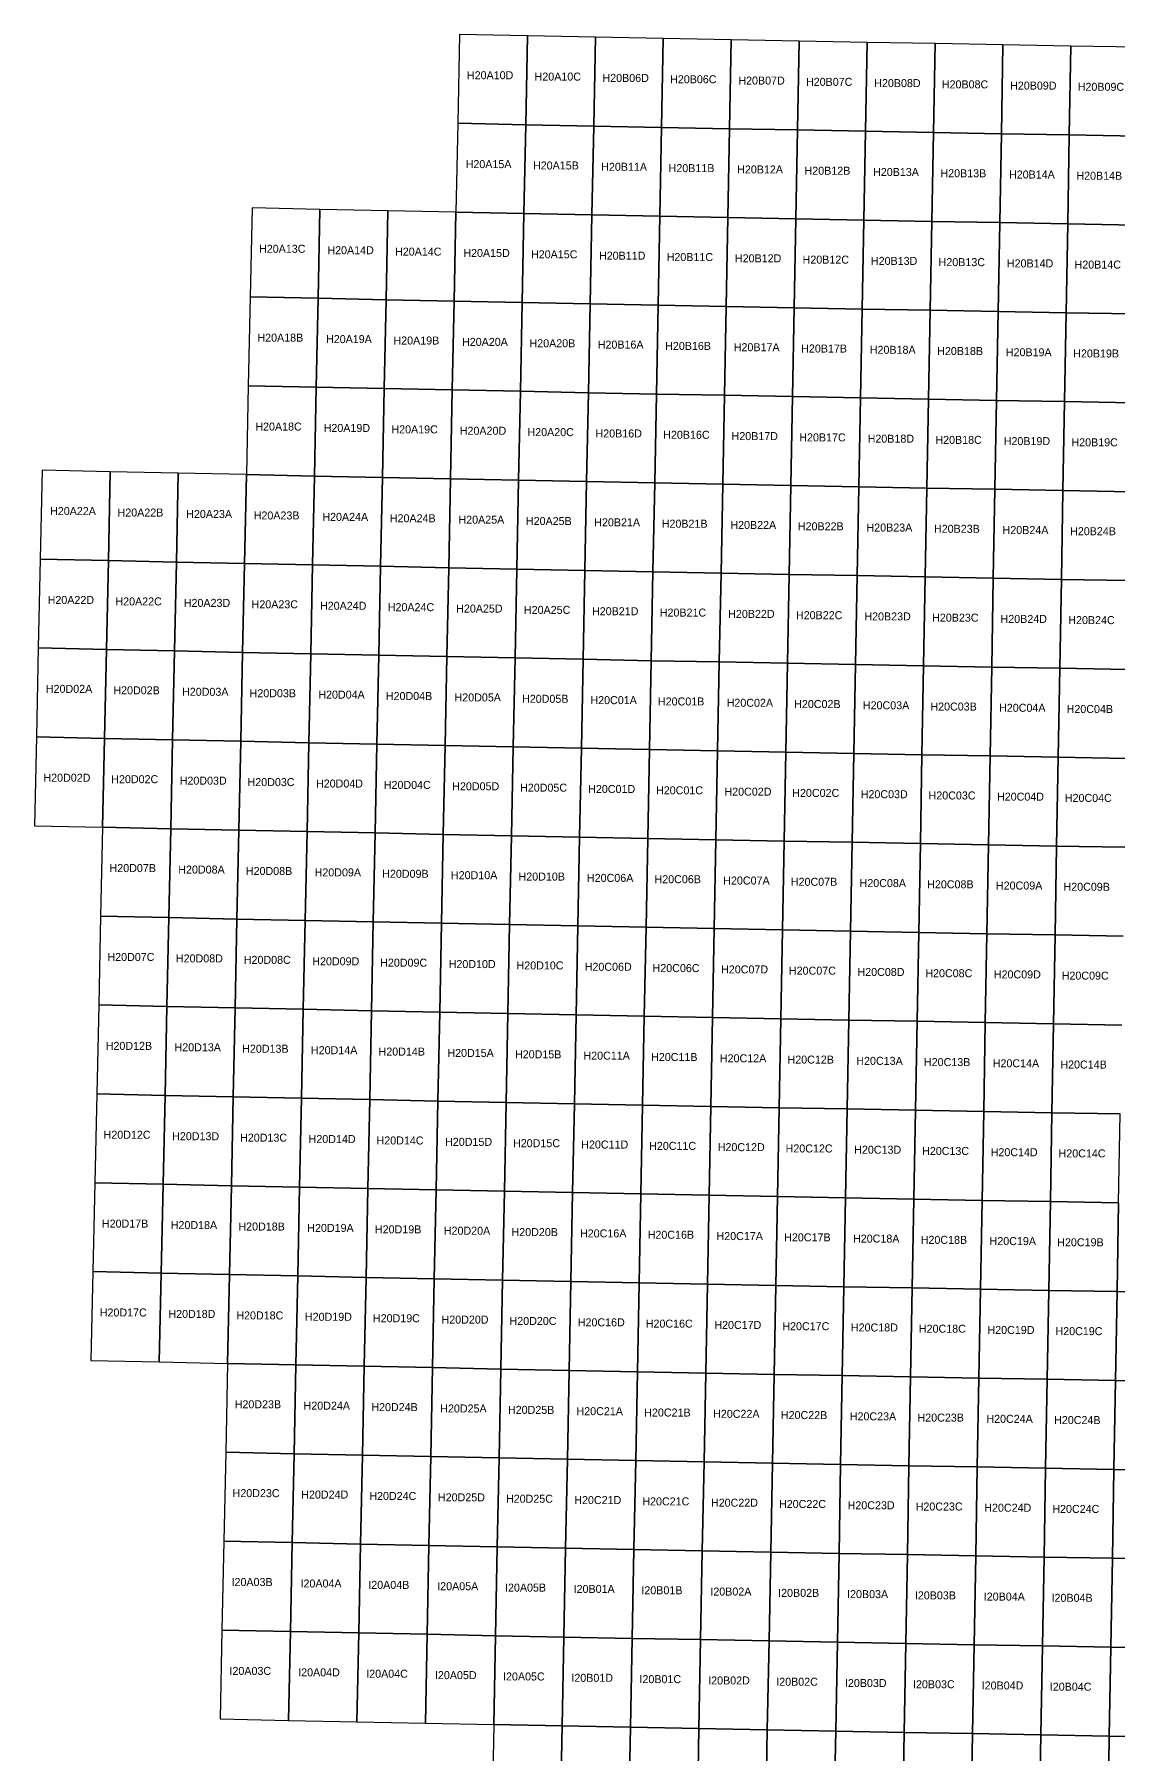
# Model space of a CAD drawing. Extents: x 333963 to 497885, y 4379816 to 4501773.
# Drawn here: x 333963 to 367830, y 4424548 to 4478277 of the extents above; entities that cross this region are included whole.
import ezdxf

# ---------------------------------------------------------------- set-up
doc = ezdxf.new("R2010")
doc.units = 0
doc.layers.add('PINDEX_5000', color=7, linetype='Continuous')

msp = doc.modelspace()

# ---------------------------------------------------------------- linework, layer by layer
at = {"layer": 'PINDEX_5000'}
for p, q in [((347244, 4478277), (347188, 4475500)), ((349366, 4478234), (347244, 4478277)), ((349366, 4478234), (349310, 4475457)), ((349310, 4475457), (349366, 4478234)), ((351488, 4478191), (349366, 4478234)), ((351488, 4478191), (351433, 4475415)), ((351433, 4475415), (351488, 4478191)), ((353609, 4478150), (351488, 4478191)), ((353609, 4478150), (353555, 4475373)), ((353555, 4475373), (353609, 4478150)), ((355731, 4478109), (353609, 4478150)), ((355731, 4478109), (355678, 4475332)), ((355678, 4475332), (355731, 4478109)), ((357853, 4478068), (355731, 4478109)), ((357853, 4478068), (357800, 4475292)), ((357800, 4475292), (357853, 4478068)), ((359974, 4478028), (357853, 4478068)), ((359974, 4478028), (359923, 4475252)), ((359923, 4475252), (359974, 4478028)), ((362096, 4477989), (359974, 4478028)), ((362096, 4477989), (362045, 4475213)), ((362045, 4475213), (362096, 4477989)), ((364218, 4477950), (362096, 4477989)), ((364218, 4477950), (364168, 4475174)), ((364168, 4475174), (364218, 4477950)), ((366339, 4477912), (364218, 4477950)), ((366339, 4477912), (366290, 4475136)), ((366290, 4475136), (366339, 4477912)), ((368461, 4477874), (366339, 4477912)), ((347188, 4475500), (347131, 4472724)), ((349310, 4475457), (347188, 4475500)), ((347188, 4475500), (349310, 4475457)), ((349310, 4475457), (349254, 4472681)), ((349254, 4472681), (349310, 4475457)), ((351433, 4475415), (349310, 4475457)), ((349310, 4475457), (351433, 4475415)), ((351433, 4475415), (351378, 4472639)), ((351378, 4472639), (351433, 4475415)), ((353555, 4475373), (351433, 4475415)), ((351433, 4475415), (353555, 4475373)), ((353555, 4475373), (353501, 4472597)), ((353501, 4472597), (353555, 4475373)), ((355678, 4475332), (353555, 4475373)), ((353555, 4475373), (355678, 4475332)), ((355678, 4475332), (355624, 4472556)), ((355624, 4472556), (355678, 4475332)), ((357800, 4475292), (355678, 4475332)), ((355678, 4475332), (357800, 4475292)), ((357800, 4475292), (357747, 4472516)), ((357747, 4472516), (357800, 4475292)), ((359923, 4475252), (357800, 4475292)), ((357800, 4475292), (359923, 4475252)), ((359923, 4475252), (359871, 4472476)), ((359871, 4472476), (359923, 4475252)), ((362045, 4475213), (359923, 4475252)), ((359923, 4475252), (362045, 4475213)), ((362045, 4475213), (361994, 4472436)), ((361994, 4472436), (362045, 4475213)), ((364168, 4475174), (362045, 4475213)), ((362045, 4475213), (364168, 4475174)), ((364168, 4475174), (364117, 4472398)), ((364117, 4472398), (364168, 4475174)), ((366290, 4475136), (364168, 4475174)), ((364168, 4475174), (366290, 4475136)), ((366290, 4475136), (366241, 4472359)), ((366241, 4472359), (366290, 4475136)), ((368412, 4475098), (366290, 4475136)), ((366290, 4475136), (368412, 4475098)), ((340761, 4472857), (340702, 4470080)), ((342884, 4472812), (340761, 4472857)), ((342884, 4472812), (342826, 4470036)), ((342826, 4470036), (342884, 4472812)), ((345008, 4472768), (342884, 4472812)), ((345008, 4472768), (344951, 4469991)), ((344951, 4469991), (345008, 4472768)), ((347131, 4472724), (345008, 4472768)), ((347131, 4472724), (347075, 4469948)), ((347075, 4469948), (347131, 4472724)), ((349254, 4472681), (347131, 4472724)), ((347131, 4472724), (349254, 4472681)), ((349254, 4472681), (349199, 4469905)), ((349199, 4469905), (349254, 4472681)), ((351378, 4472639), (349254, 4472681)), ((349254, 4472681), (351378, 4472639)), ((351378, 4472639), (351323, 4469863)), ((351323, 4469863), (351378, 4472639)), ((353501, 4472597), (351378, 4472639)), ((351378, 4472639), (353501, 4472597)), ((353501, 4472597), (353447, 4469821)), ((353447, 4469821), (353501, 4472597)), ((355624, 4472556), (353501, 4472597)), ((353501, 4472597), (355624, 4472556)), ((355624, 4472556), (355571, 4469780)), ((355571, 4469780), (355624, 4472556)), ((357747, 4472516), (355624, 4472556)), ((355624, 4472556), (357747, 4472516)), ((357747, 4472516), (357695, 4469739)), ((357695, 4469739), (357747, 4472516)), ((359871, 4472476), (357747, 4472516)), ((357747, 4472516), (359871, 4472476)), ((359871, 4472476), (359819, 4469699)), ((359819, 4469699), (359871, 4472476)), ((361994, 4472436), (359871, 4472476)), ((359871, 4472476), (361994, 4472436)), ((361994, 4472436), (361943, 4469660)), ((361943, 4469660), (361994, 4472436)), ((364117, 4472398), (361994, 4472436)), ((361994, 4472436), (364117, 4472398)), ((364117, 4472398), (364067, 4469621)), ((364067, 4469621), (364117, 4472398)), ((366241, 4472359), (364117, 4472398)), ((364117, 4472398), (366241, 4472359)), ((366241, 4472359), (366191, 4469583)), ((366191, 4469583), (366241, 4472359)), ((368364, 4472322), (366241, 4472359)), ((366241, 4472359), (368364, 4472322)), ((340702, 4470080), (340644, 4467304)), ((342826, 4470036), (340702, 4470080)), ((340702, 4470080), (342826, 4470036)), ((342826, 4470036), (342768, 4467259)), ((342768, 4467259), (342826, 4470036)), ((344951, 4469991), (342826, 4470036)), ((342826, 4470036), (344951, 4469991)), ((344951, 4469991), (344893, 4467215)), ((344893, 4467215), (344951, 4469991)), ((347075, 4469948), (344951, 4469991)), ((344951, 4469991), (347075, 4469948)), ((347075, 4469948), (347018, 4467172)), ((347018, 4467172), (347075, 4469948)), ((349199, 4469905), (347075, 4469948)), ((347075, 4469948), (349199, 4469905)), ((349199, 4469905), (349143, 4467129)), ((349143, 4467129), (349199, 4469905)), ((351323, 4469863), (349199, 4469905)), ((349199, 4469905), (351323, 4469863)), ((351323, 4469863), (351268, 4467086)), ((351268, 4467086), (351323, 4469863)), ((353447, 4469821), (351323, 4469863)), ((351323, 4469863), (353447, 4469821)), ((353447, 4469821), (353393, 4467045)), ((353393, 4467045), (353447, 4469821)), ((355571, 4469780), (353447, 4469821)), ((353447, 4469821), (355571, 4469780)), ((355571, 4469780), (355518, 4467004)), ((355518, 4467004), (355571, 4469780)), ((357695, 4469739), (355571, 4469780)), ((355571, 4469780), (357695, 4469739)), ((357695, 4469739), (357642, 4466963)), ((357642, 4466963), (357695, 4469739)), ((359819, 4469699), (357695, 4469739)), ((357695, 4469739), (359819, 4469699)), ((359819, 4469699), (359767, 4466923)), ((359767, 4466923), (359819, 4469699)), ((361943, 4469660), (359819, 4469699)), ((359819, 4469699), (361943, 4469660)), ((361943, 4469660), (361892, 4466884)), ((361892, 4466884), (361943, 4469660)), ((364067, 4469621), (361943, 4469660)), ((361943, 4469660), (364067, 4469621)), ((364067, 4469621), (364017, 4466845)), ((364017, 4466845), (364067, 4469621)), ((366191, 4469583), (364067, 4469621)), ((364067, 4469621), (366191, 4469583)), ((366191, 4469583), (366142, 4466807)), ((366142, 4466807), (366191, 4469583)), ((368315, 4469546), (366191, 4469583)), ((366191, 4469583), (368315, 4469546)), ((340644, 4467304), (340585, 4464528)), ((342768, 4467259), (340644, 4467304)), ((340644, 4467304), (342768, 4467259)), ((342768, 4467259), (342710, 4464483)), ((342710, 4464483), (342768, 4467259)), ((344893, 4467215), (342768, 4467259)), ((342768, 4467259), (344893, 4467215)), ((344893, 4467215), (344836, 4464439)), ((344836, 4464439), (344893, 4467215)), ((347018, 4467172), (344893, 4467215)), ((344893, 4467215), (347018, 4467172)), ((347018, 4467172), (346962, 4464395)), ((346962, 4464395), (347018, 4467172)), ((349143, 4467129), (347018, 4467172)), ((347018, 4467172), (349143, 4467129)), ((349143, 4467129), (349087, 4464352)), ((349087, 4464352), (349143, 4467129)), ((351268, 4467086), (349143, 4467129)), ((349143, 4467129), (351268, 4467086)), ((351268, 4467086), (351213, 4464310)), ((351213, 4464310), (351268, 4467086)), ((353393, 4467045), (351268, 4467086)), ((351268, 4467086), (353393, 4467045)), ((353393, 4467045), (353339, 4464268)), ((353339, 4464268), (353393, 4467045)), ((355518, 4467004), (353393, 4467045)), ((353393, 4467045), (355518, 4467004)), ((355518, 4467004), (355464, 4464227)), ((355464, 4464227), (355518, 4467004)), ((357642, 4466963), (355518, 4467004)), ((355518, 4467004), (357642, 4466963)), ((357642, 4466963), (357590, 4464187)), ((357590, 4464187), (357642, 4466963)), ((359767, 4466923), (357642, 4466963)), ((357642, 4466963), (359767, 4466923)), ((359767, 4466923), (359715, 4464147)), ((359715, 4464147), (359767, 4466923)), ((361892, 4466884), (359767, 4466923)), ((359767, 4466923), (361892, 4466884)), ((361892, 4466884), (361841, 4464108)), ((361841, 4464108), (361892, 4466884)), ((364017, 4466845), (361892, 4466884)), ((361892, 4466884), (364017, 4466845)), ((364017, 4466845), (363967, 4464069)), ((363967, 4464069), (364017, 4466845)), ((366142, 4466807), (364017, 4466845)), ((364017, 4466845), (366142, 4466807)), ((366142, 4466807), (366092, 4464031)), ((366092, 4464031), (366142, 4466807)), ((368267, 4466770), (366142, 4466807)), ((366142, 4466807), (368267, 4466770)), ((334208, 4464665), (334147, 4461889)), ((336333, 4464619), (334208, 4464665)), ((336333, 4464619), (336273, 4461843)), ((336273, 4461843), (336333, 4464619)), ((338459, 4464573), (336333, 4464619)), ((338459, 4464573), (338399, 4461797)), ((338399, 4461797), (338459, 4464573)), ((340585, 4464528), (338459, 4464573)), ((340585, 4464528), (340526, 4461751)), ((340526, 4461751), (340585, 4464528)), ((342710, 4464483), (340585, 4464528)), ((340585, 4464528), (342710, 4464483)), ((342710, 4464483), (342652, 4461707)), ((342652, 4461707), (342710, 4464483)), ((344836, 4464439), (342710, 4464483)), ((342710, 4464483), (344836, 4464439)), ((344836, 4464439), (344779, 4461663)), ((344779, 4461663), (344836, 4464439)), ((346962, 4464395), (344836, 4464439)), ((344836, 4464439), (346962, 4464395)), ((346962, 4464395), (346905, 4461619)), ((346905, 4461619), (346962, 4464395)), ((349087, 4464352), (346962, 4464395)), ((346962, 4464395), (349087, 4464352)), ((349087, 4464352), (349032, 4461576)), ((349032, 4461576), (349087, 4464352)), ((351213, 4464310), (349087, 4464352)), ((349087, 4464352), (351213, 4464310)), ((351213, 4464310), (351158, 4461534)), ((351158, 4461534), (351213, 4464310)), ((353339, 4464268), (351213, 4464310)), ((351213, 4464310), (353339, 4464268)), ((353339, 4464268), (353285, 4461492)), ((353285, 4461492), (353339, 4464268)), ((355464, 4464227), (353339, 4464268)), ((353339, 4464268), (355464, 4464227)), ((355464, 4464227), (355411, 4461451)), ((355411, 4461451), (355464, 4464227)), ((357590, 4464187), (355464, 4464227)), ((355464, 4464227), (357590, 4464187)), ((357590, 4464187), (357537, 4461411)), ((357537, 4461411), (357590, 4464187)), ((359715, 4464147), (357590, 4464187)), ((357590, 4464187), (359715, 4464147)), ((359715, 4464147), (359664, 4461371)), ((359664, 4461371), (359715, 4464147)), ((361841, 4464108), (359715, 4464147)), ((359715, 4464147), (361841, 4464108)), ((361841, 4464108), (361790, 4461331)), ((361790, 4461331), (361841, 4464108)), ((363967, 4464069), (361841, 4464108)), ((361841, 4464108), (363967, 4464069)), ((363967, 4464069), (363917, 4461293)), ((363917, 4461293), (363967, 4464069)), ((366092, 4464031), (363967, 4464069)), ((363967, 4464069), (366092, 4464031)), ((366092, 4464031), (366043, 4461255)), ((366043, 4461255), (366092, 4464031)), ((368218, 4463993), (366092, 4464031)), ((366092, 4464031), (368218, 4463993)), ((334147, 4461889), (334085, 4459113)), ((336273, 4461843), (334147, 4461889)), ((334147, 4461889), (336273, 4461843)), ((336273, 4461843), (336213, 4459066)), ((336213, 4459066), (336273, 4461843)), ((338399, 4461797), (336273, 4461843)), ((336273, 4461843), (338399, 4461797)), ((338399, 4461797), (338340, 4459021)), ((338340, 4459021), (338399, 4461797)), ((340526, 4461751), (338399, 4461797)), ((338399, 4461797), (340526, 4461751)), ((340526, 4461751), (340467, 4458975)), ((340467, 4458975), (340526, 4461751)), ((342652, 4461707), (340526, 4461751)), ((340526, 4461751), (342652, 4461707)), ((342652, 4461707), (342594, 4458931)), ((342594, 4458931), (342652, 4461707)), ((344779, 4461663), (342652, 4461707)), ((342652, 4461707), (344779, 4461663)), ((344779, 4461663), (344722, 4458886)), ((344722, 4458886), (344779, 4461663)), ((346905, 4461619), (344779, 4461663)), ((344779, 4461663), (346905, 4461619)), ((346905, 4461619), (346849, 4458843)), ((346849, 4458843), (346905, 4461619)), ((349032, 4461576), (346905, 4461619)), ((346905, 4461619), (349032, 4461576)), ((349032, 4461576), (348976, 4458800)), ((348976, 4458800), (349032, 4461576)), ((351158, 4461534), (349032, 4461576)), ((349032, 4461576), (351158, 4461534)), ((351158, 4461534), (351103, 4458758)), ((351103, 4458758), (351158, 4461534)), ((353285, 4461492), (351158, 4461534)), ((351158, 4461534), (353285, 4461492)), ((353285, 4461492), (353230, 4458716)), ((353230, 4458716), (353285, 4461492)), ((355411, 4461451), (353285, 4461492)), ((353285, 4461492), (355411, 4461451)), ((355411, 4461451), (355358, 4458675)), ((355358, 4458675), (355411, 4461451)), ((357537, 4461411), (355411, 4461451)), ((355411, 4461451), (357537, 4461411)), ((357537, 4461411), (357485, 4458634)), ((357485, 4458634), (357537, 4461411)), ((359664, 4461371), (357537, 4461411)), ((357537, 4461411), (359664, 4461371)), ((359664, 4461371), (359612, 4458595)), ((359612, 4458595), (359664, 4461371)), ((361790, 4461331), (359664, 4461371)), ((359664, 4461371), (361790, 4461331)), ((361790, 4461331), (361739, 4458555)), ((361739, 4458555), (361790, 4461331)), ((363917, 4461293), (361790, 4461331)), ((361790, 4461331), (363917, 4461293)), ((363917, 4461293), (363866, 4458517)), ((363866, 4458517), (363917, 4461293)), ((366043, 4461255), (363917, 4461293)), ((363917, 4461293), (366043, 4461255)), ((366043, 4461255), (365994, 4458479)), ((365994, 4458479), (366043, 4461255)), ((368169, 4461217), (366043, 4461255)), ((366043, 4461255), (368169, 4461217)), ((334085, 4459113), (334024, 4456337)), ((336213, 4459066), (334085, 4459113)), ((334085, 4459113), (336213, 4459066)), ((336213, 4459066), (336152, 4456290)), ((336152, 4456290), (336213, 4459066)), ((338340, 4459021), (336213, 4459066)), ((336213, 4459066), (338340, 4459021)), ((338340, 4459021), (338280, 4456244)), ((338280, 4456244), (338340, 4459021)), ((340467, 4458975), (338340, 4459021)), ((338340, 4459021), (340467, 4458975)), ((340467, 4458975), (340408, 4456199)), ((340408, 4456199), (340467, 4458975)), ((342594, 4458931), (340467, 4458975)), ((340467, 4458975), (342594, 4458931)), ((342594, 4458931), (342536, 4456154)), ((342536, 4456154), (342594, 4458931)), ((344722, 4458886), (342594, 4458931)), ((342594, 4458931), (344722, 4458886)), ((344722, 4458886), (344665, 4456110)), ((344665, 4456110), (344722, 4458886)), ((346849, 4458843), (344722, 4458886)), ((344722, 4458886), (346849, 4458843)), ((346849, 4458843), (346793, 4456067)), ((346793, 4456067), (346849, 4458843)), ((348976, 4458800), (346849, 4458843)), ((346849, 4458843), (348976, 4458800)), ((348976, 4458800), (348921, 4456024)), ((348921, 4456024), (348976, 4458800)), ((351103, 4458758), (348976, 4458800)), ((348976, 4458800), (351103, 4458758)), ((351103, 4458758), (351048, 4455982)), ((351048, 4455982), (351103, 4458758)), ((353230, 4458716), (351103, 4458758)), ((351103, 4458758), (353230, 4458716)), ((353230, 4458716), (353176, 4455940)), ((353176, 4455940), (353230, 4458716)), ((355358, 4458675), (353230, 4458716)), ((353230, 4458716), (355358, 4458675)), ((355358, 4458675), (355304, 4455899)), ((355304, 4455899), (355358, 4458675)), ((357485, 4458634), (355358, 4458675)), ((355358, 4458675), (357485, 4458634)), ((357485, 4458634), (357432, 4455858)), ((357432, 4455858), (357485, 4458634)), ((359612, 4458595), (357485, 4458634)), ((357485, 4458634), (359612, 4458595)), ((359612, 4458595), (359560, 4455818)), ((359560, 4455818), (359612, 4458595)), ((361739, 4458555), (359612, 4458595)), ((359612, 4458595), (361739, 4458555)), ((361739, 4458555), (361688, 4455779)), ((361688, 4455779), (361739, 4458555)), ((363866, 4458517), (361739, 4458555)), ((361739, 4458555), (363866, 4458517)), ((363866, 4458517), (363816, 4455740)), ((363816, 4455740), (363866, 4458517)), ((365994, 4458479), (363866, 4458517)), ((363866, 4458517), (365994, 4458479)), ((365994, 4458479), (365944, 4455702)), ((365944, 4455702), (365994, 4458479)), ((368121, 4458441), (365994, 4458479)), ((365994, 4458479), (368121, 4458441)), ((334024, 4456337), (333963, 4453560)), ((336152, 4456290), (334024, 4456337)), ((334024, 4456337), (336152, 4456290)), ((336152, 4456290), (336092, 4453514)), ((336092, 4453514), (336152, 4456290)), ((338280, 4456244), (336152, 4456290)), ((336152, 4456290), (338280, 4456244)), ((338280, 4456244), (338221, 4453468)), ((338221, 4453468), (338280, 4456244)), ((340408, 4456199), (338280, 4456244)), ((338280, 4456244), (340408, 4456199)), ((340408, 4456199), (340350, 4453423)), ((340350, 4453423), (340408, 4456199)), ((342536, 4456154), (340408, 4456199)), ((340408, 4456199), (342536, 4456154)), ((342536, 4456154), (342479, 4453378)), ((342479, 4453378), (342536, 4456154)), ((344665, 4456110), (342536, 4456154)), ((342536, 4456154), (344665, 4456110)), ((344665, 4456110), (344607, 4453334)), ((344607, 4453334), (344665, 4456110)), ((346793, 4456067), (344665, 4456110)), ((344665, 4456110), (346793, 4456067)), ((346793, 4456067), (346736, 4453291)), ((346736, 4453291), (346793, 4456067)), ((348921, 4456024), (346793, 4456067)), ((346793, 4456067), (348921, 4456024)), ((348921, 4456024), (348865, 4453248)), ((348865, 4453248), (348921, 4456024)), ((351048, 4455982), (348921, 4456024)), ((348921, 4456024), (351048, 4455982)), ((351048, 4455982), (350994, 4453205)), ((350994, 4453205), (351048, 4455982)), ((353176, 4455940), (351048, 4455982)), ((351048, 4455982), (353176, 4455940)), ((353176, 4455940), (353123, 4453164)), ((353123, 4453164), (353176, 4455940)), ((355304, 4455899), (353176, 4455940)), ((353176, 4455940), (355304, 4455899)), ((355304, 4455899), (355251, 4453123)), ((355251, 4453123), (355304, 4455899)), ((357432, 4455858), (355304, 4455899)), ((355304, 4455899), (357432, 4455858)), ((357432, 4455858), (357380, 4453082)), ((357380, 4453082), (357432, 4455858)), ((359560, 4455818), (357432, 4455858)), ((357432, 4455858), (359560, 4455818)), ((359560, 4455818), (359509, 4453042)), ((359509, 4453042), (359560, 4455818)), ((361688, 4455779), (359560, 4455818)), ((359560, 4455818), (361688, 4455779)), ((361688, 4455779), (361638, 4453003)), ((361638, 4453003), (361688, 4455779)), ((363816, 4455740), (361688, 4455779)), ((361688, 4455779), (363816, 4455740)), ((363816, 4455740), (363766, 4452964)), ((363766, 4452964), (363816, 4455740)), ((365944, 4455702), (363816, 4455740)), ((363816, 4455740), (365944, 4455702)), ((365944, 4455702), (365895, 4452926)), ((365895, 4452926), (365944, 4455702)), ((368072, 4455665), (365944, 4455702)), ((365944, 4455702), (368072, 4455665)), ((333963, 4453560), (336092, 4453514)), ((336092, 4453514), (336032, 4450738)), ((338221, 4453468), (336092, 4453514)), ((336092, 4453514), (338221, 4453468)), ((338221, 4453468), (338162, 4450692)), ((338162, 4450692), (338221, 4453468)), ((340350, 4453423), (338221, 4453468)), ((338221, 4453468), (340350, 4453423)), ((340350, 4453423), (340291, 4450647)), ((340291, 4450647), (340350, 4453423)), ((342479, 4453378), (340350, 4453423)), ((340350, 4453423), (342479, 4453378)), ((342479, 4453378), (342421, 4450602)), ((342421, 4450602), (342479, 4453378)), ((344607, 4453334), (342479, 4453378)), ((342479, 4453378), (344607, 4453334)), ((344607, 4453334), (344550, 4450558)), ((344550, 4450558), (344607, 4453334)), ((346736, 4453291), (344607, 4453334)), ((344607, 4453334), (346736, 4453291)), ((346736, 4453291), (346680, 4450514)), ((346680, 4450514), (346736, 4453291)), ((348865, 4453248), (346736, 4453291)), ((346736, 4453291), (348865, 4453248)), ((348865, 4453248), (348809, 4450471)), ((348809, 4450471), (348865, 4453248)), ((350994, 4453205), (348865, 4453248)), ((348865, 4453248), (350994, 4453205)), ((350994, 4453205), (350939, 4450429)), ((350939, 4450429), (350994, 4453205)), ((353123, 4453164), (350994, 4453205)), ((350994, 4453205), (353123, 4453164)), ((353123, 4453164), (353069, 4450388)), ((353069, 4450388), (353123, 4453164)), ((355251, 4453123), (353123, 4453164)), ((353123, 4453164), (355251, 4453123)), ((355251, 4453123), (355198, 4450346)), ((355198, 4450346), (355251, 4453123)), ((357380, 4453082), (355251, 4453123)), ((355251, 4453123), (357380, 4453082)), ((357380, 4453082), (357328, 4450306)), ((357328, 4450306), (357380, 4453082)), ((359509, 4453042), (357380, 4453082)), ((357380, 4453082), (359509, 4453042)), ((359509, 4453042), (359457, 4450266)), ((359457, 4450266), (359509, 4453042)), ((361638, 4453003), (359509, 4453042)), ((359509, 4453042), (361638, 4453003)), ((361638, 4453003), (361587, 4450227)), ((361587, 4450227), (361638, 4453003)), ((363766, 4452964), (361638, 4453003)), ((361638, 4453003), (363766, 4452964)), ((363766, 4452964), (363716, 4450188)), ((363716, 4450188), (363766, 4452964)), ((365895, 4452926), (363766, 4452964)), ((363766, 4452964), (365895, 4452926)), ((365895, 4452926), (365846, 4450150)), ((365846, 4450150), (365895, 4452926)), ((368024, 4452889), (365895, 4452926)), ((365895, 4452926), (368024, 4452889)), ((336032, 4450738), (335972, 4447962)), ((338162, 4450692), (336032, 4450738)), ((336032, 4450738), (338162, 4450692)), ((338162, 4450692), (338102, 4447916)), ((338102, 4447916), (338162, 4450692)), ((340291, 4450647), (338162, 4450692)), ((338162, 4450692), (340291, 4450647)), ((340291, 4450647), (340233, 4447870)), ((340233, 4447870), (340291, 4450647)), ((342421, 4450602), (340291, 4450647)), ((340291, 4450647), (342421, 4450602)), ((342421, 4450602), (342363, 4447826)), ((342363, 4447826), (342421, 4450602)), ((344550, 4450558), (342421, 4450602)), ((342421, 4450602), (344550, 4450558)), ((344550, 4450558), (344493, 4447782)), ((344493, 4447782), (344550, 4450558)), ((346680, 4450514), (344550, 4450558)), ((344550, 4450558), (346680, 4450514)), ((346680, 4450514), (346624, 4447738)), ((346624, 4447738), (346680, 4450514)), ((348809, 4450471), (346680, 4450514)), ((346680, 4450514), (348809, 4450471)), ((348809, 4450471), (348754, 4447695)), ((348754, 4447695), (348809, 4450471)), ((350939, 4450429), (348809, 4450471)), ((348809, 4450471), (350939, 4450429)), ((350939, 4450429), (350884, 4447653)), ((350884, 4447653), (350939, 4450429)), ((353069, 4450388), (350939, 4450429)), ((350939, 4450429), (353069, 4450388)), ((353069, 4450388), (353015, 4447611)), ((353015, 4447611), (353069, 4450388)), ((355198, 4450346), (353069, 4450388)), ((353069, 4450388), (355198, 4450346)), ((355198, 4450346), (355145, 4447570)), ((355145, 4447570), (355198, 4450346)), ((357328, 4450306), (355198, 4450346)), ((355198, 4450346), (357328, 4450306)), ((357328, 4450306), (357275, 4447530)), ((357275, 4447530), (357328, 4450306)), ((359457, 4450266), (357328, 4450306)), ((357328, 4450306), (359457, 4450266)), ((359457, 4450266), (359406, 4447490)), ((359406, 4447490), (359457, 4450266)), ((361587, 4450227), (359457, 4450266)), ((359457, 4450266), (361587, 4450227)), ((361587, 4450227), (361536, 4447451)), ((361536, 4447451), (361587, 4450227)), ((363716, 4450188), (361587, 4450227)), ((361587, 4450227), (363716, 4450188)), ((363716, 4450188), (363666, 4447412)), ((363666, 4447412), (363716, 4450188)), ((365846, 4450150), (363716, 4450188)), ((363716, 4450188), (365846, 4450150)), ((365846, 4450150), (365797, 4447374)), ((365797, 4447374), (365846, 4450150)), ((367975, 4450113), (365846, 4450150)), ((365846, 4450150), (367975, 4450113)), ((335972, 4447962), (335912, 4445185)), ((338102, 4447916), (335972, 4447962)), ((335972, 4447962), (338102, 4447916)), ((338102, 4447916), (338043, 4445139)), ((338043, 4445139), (338102, 4447916)), ((340233, 4447870), (338102, 4447916)), ((338102, 4447916), (340233, 4447870)), ((340233, 4447870), (340174, 4445094)), ((340174, 4445094), (340233, 4447870)), ((342363, 4447826), (340233, 4447870)), ((340233, 4447870), (342363, 4447826)), ((342363, 4447826), (342305, 4445050)), ((342305, 4445050), (342363, 4447826)), ((344493, 4447782), (342363, 4447826)), ((342363, 4447826), (344493, 4447782)), ((344493, 4447782), (344436, 4445005)), ((344436, 4445005), (344493, 4447782)), ((346624, 4447738), (344493, 4447782)), ((344493, 4447782), (346624, 4447738)), ((346624, 4447738), (346567, 4444962)), ((346567, 4444962), (346624, 4447738)), ((348754, 4447695), (346624, 4447738)), ((346624, 4447738), (348754, 4447695)), ((348754, 4447695), (348698, 4444919)), ((348698, 4444919), (348754, 4447695)), ((350884, 4447653), (348754, 4447695)), ((348754, 4447695), (350884, 4447653)), ((350884, 4447653), (350830, 4444877)), ((350830, 4444877), (350884, 4447653)), ((353015, 4447611), (350884, 4447653)), ((350884, 4447653), (353015, 4447611)), ((353015, 4447611), (352961, 4444835)), ((352961, 4444835), (353015, 4447611)), ((355145, 4447570), (353015, 4447611)), ((353015, 4447611), (355145, 4447570)), ((355145, 4447570), (355092, 4444794)), ((355092, 4444794), (355145, 4447570)), ((357275, 4447530), (355145, 4447570)), ((355145, 4447570), (357275, 4447530)), ((357275, 4447530), (357223, 4444754)), ((357223, 4444754), (357275, 4447530)), ((359406, 4447490), (357275, 4447530)), ((357275, 4447530), (359406, 4447490)), ((359406, 4447490), (359354, 4444714)), ((359354, 4444714), (359406, 4447490)), ((361536, 4447451), (359406, 4447490)), ((359406, 4447490), (361536, 4447451)), ((361536, 4447451), (361485, 4444675)), ((361485, 4444675), (361536, 4447451)), ((363666, 4447412), (361536, 4447451)), ((361536, 4447451), (363666, 4447412)), ((363666, 4447412), (363616, 4444636)), ((363616, 4444636), (363666, 4447412)), ((365797, 4447374), (363666, 4447412)), ((363666, 4447412), (365797, 4447374)), ((365797, 4447374), (365747, 4444598)), ((365747, 4444598), (365797, 4447374)), ((367927, 4447336), (365797, 4447374)), ((365797, 4447374), (367927, 4447336)), ((335912, 4445185), (335852, 4442409)), ((338043, 4445139), (335912, 4445185)), ((335912, 4445185), (338043, 4445139)), ((338043, 4445139), (337983, 4442363)), ((337983, 4442363), (338043, 4445139)), ((340174, 4445094), (338043, 4445139)), ((338043, 4445139), (340174, 4445094)), ((340174, 4445094), (340115, 4442318)), ((340115, 4442318), (340174, 4445094)), ((342305, 4445050), (340174, 4445094)), ((340174, 4445094), (342305, 4445050)), ((342305, 4445050), (342247, 4442273)), ((342247, 4442273), (342305, 4445050)), ((344436, 4445005), (342305, 4445050)), ((342305, 4445050), (344436, 4445005)), ((344436, 4445005), (344379, 4442229)), ((344379, 4442229), (344436, 4445005)), ((346567, 4444962), (344436, 4445005)), ((344436, 4445005), (346567, 4444962)), ((346567, 4444962), (346511, 4442186)), ((346511, 4442186), (346567, 4444962)), ((348698, 4444919), (346567, 4444962)), ((346567, 4444962), (348698, 4444919)), ((348698, 4444919), (348643, 4442143)), ((348643, 4442143), (348698, 4444919)), ((350830, 4444877), (348698, 4444919)), ((348698, 4444919), (350830, 4444877)), ((350830, 4444877), (350775, 4442101)), ((350775, 4442101), (350830, 4444877)), ((352961, 4444835), (350830, 4444877)), ((350830, 4444877), (352961, 4444835)), ((352961, 4444835), (352907, 4442059)), ((352907, 4442059), (352961, 4444835)), ((355092, 4444794), (352961, 4444835)), ((352961, 4444835), (355092, 4444794)), ((355092, 4444794), (355039, 4442018)), ((355039, 4442018), (355092, 4444794)), ((357223, 4444754), (355092, 4444794)), ((355092, 4444794), (357223, 4444754)), ((357223, 4444754), (357171, 4441978)), ((357171, 4441978), (357223, 4444754)), ((359354, 4444714), (357223, 4444754)), ((357223, 4444754), (359354, 4444714)), ((359354, 4444714), (359303, 4441938)), ((359303, 4441938), (359354, 4444714)), ((361485, 4444675), (359354, 4444714)), ((359354, 4444714), (361485, 4444675)), ((361485, 4444675), (361434, 4441898)), ((361434, 4441898), (361485, 4444675)), ((363616, 4444636), (361485, 4444675)), ((361485, 4444675), (363616, 4444636)), ((363616, 4444636), (363566, 4441860)), ((363566, 4441860), (363616, 4444636)), ((365747, 4444598), (363616, 4444636)), ((363616, 4444636), (365747, 4444598)), ((365747, 4444598), (365698, 4441822)), ((365698, 4441822), (365747, 4444598)), ((367878, 4444560), (365747, 4444598)), ((365747, 4444598), (367878, 4444560)), ((367830, 4441784), (367878, 4444560)), ((335852, 4442409), (335791, 4439633)), ((337983, 4442363), (335852, 4442409)), ((335852, 4442409), (337983, 4442363)), ((337983, 4442363), (337924, 4439587)), ((337924, 4439587), (337983, 4442363)), ((340115, 4442318), (337983, 4442363)), ((337983, 4442363), (340115, 4442318)), ((340115, 4442318), (340057, 4439542)), ((340057, 4439542), (340115, 4442318)), ((342247, 4442273), (340115, 4442318)), ((340115, 4442318), (342247, 4442273)), ((342247, 4442273), (342190, 4439497)), ((342190, 4439497), (342247, 4442273)), ((344379, 4442229), (342247, 4442273)), ((342247, 4442273), (344379, 4442229)), ((344379, 4442229), (344322, 4439453)), ((344322, 4439453), (344379, 4442229)), ((346511, 4442186), (344379, 4442229)), ((344379, 4442229), (346511, 4442186)), ((346511, 4442186), (346455, 4439410)), ((346455, 4439410), (346511, 4442186)), ((348643, 4442143), (346511, 4442186)), ((346511, 4442186), (348643, 4442143)), ((348643, 4442143), (348588, 4439367)), ((348588, 4439367), (348643, 4442143)), ((350775, 4442101), (348643, 4442143)), ((348643, 4442143), (350775, 4442101)), ((350775, 4442101), (350720, 4439325)), ((350720, 4439325), (350775, 4442101)), ((352907, 4442059), (350775, 4442101)), ((350775, 4442101), (352907, 4442059)), ((352907, 4442059), (352853, 4439283)), ((352853, 4439283), (352907, 4442059)), ((355039, 4442018), (352907, 4442059)), ((352907, 4442059), (355039, 4442018)), ((355039, 4442018), (354986, 4439242)), ((354986, 4439242), (355039, 4442018)), ((357171, 4441978), (355039, 4442018)), ((355039, 4442018), (357171, 4441978)), ((357171, 4441978), (357118, 4439201)), ((357118, 4439201), (357171, 4441978)), ((359303, 4441938), (357171, 4441978)), ((357171, 4441978), (359303, 4441938)), ((359303, 4441938), (359251, 4439162)), ((359251, 4439162), (359303, 4441938)), ((361434, 4441898), (359303, 4441938)), ((359303, 4441938), (361434, 4441898)), ((361434, 4441898), (361384, 4439122)), ((361384, 4439122), (361434, 4441898)), ((363566, 4441860), (361434, 4441898)), ((361434, 4441898), (363566, 4441860)), ((363566, 4441860), (363516, 4439084)), ((363516, 4439084), (363566, 4441860)), ((365698, 4441822), (363566, 4441860)), ((363566, 4441860), (365698, 4441822)), ((365698, 4441822), (365649, 4439046)), ((365649, 4439046), (365698, 4441822)), ((367830, 4441784), (365698, 4441822)), ((365698, 4441822), (367830, 4441784)), ((367830, 4441784), (367782, 4439008)), ((367782, 4439008), (367830, 4441784)), ((335791, 4439633), (335731, 4436857)), ((335791, 4439633), (337924, 4439587)), ((337924, 4439587), (335791, 4439633)), ((337924, 4439587), (337865, 4436811)), ((337865, 4436811), (337924, 4439587)), ((337924, 4439587), (340057, 4439542)), ((340057, 4439542), (337924, 4439587)), ((340057, 4439542), (339998, 4436766)), ((339998, 4436766), (340057, 4439542)), ((340057, 4439542), (342190, 4439497)), ((342190, 4439497), (340057, 4439542)), ((342190, 4439497), (342132, 4436721)), ((342132, 4436721), (342190, 4439497)), ((342190, 4439497), (344322, 4439453)), ((344322, 4439453), (342190, 4439497)), ((344322, 4439453), (344265, 4436677)), ((344265, 4436677), (344322, 4439453)), ((344322, 4439453), (346455, 4439410)), ((346455, 4439410), (344322, 4439453)), ((346455, 4439410), (346399, 4436634)), ((346399, 4436634), (346455, 4439410)), ((346455, 4439410), (348588, 4439367)), ((348588, 4439367), (346455, 4439410)), ((348588, 4439367), (348532, 4436591)), ((348532, 4436591), (348588, 4439367)), ((348588, 4439367), (350720, 4439325)), ((350720, 4439325), (348588, 4439367)), ((350720, 4439325), (350666, 4436548)), ((350666, 4436548), (350720, 4439325)), ((350720, 4439325), (352853, 4439283)), ((352853, 4439283), (350720, 4439325)), ((352853, 4439283), (352799, 4436507)), ((352799, 4436507), (352853, 4439283)), ((352853, 4439283), (354986, 4439242)), ((354986, 4439242), (352853, 4439283)), ((354986, 4439242), (354933, 4436466)), ((354933, 4436466), (354986, 4439242)), ((354986, 4439242), (357118, 4439201)), ((357118, 4439201), (354986, 4439242)), ((357118, 4439201), (357066, 4436425)), ((357066, 4436425), (357118, 4439201)), ((357118, 4439201), (359251, 4439162)), ((359251, 4439162), (357118, 4439201)), ((359251, 4439162), (359200, 4436386)), ((359200, 4436386), (359251, 4439162)), ((359251, 4439162), (361384, 4439122)), ((361384, 4439122), (359251, 4439162)), ((361384, 4439122), (361333, 4436346)), ((361333, 4436346), (361384, 4439122)), ((361384, 4439122), (363516, 4439084)), ((363516, 4439084), (361384, 4439122)), ((363516, 4439084), (363466, 4436308)), ((363466, 4436308), (363516, 4439084)), ((363516, 4439084), (365649, 4439046)), ((365649, 4439046), (363516, 4439084)), ((365649, 4439046), (365600, 4436270)), ((365600, 4436270), (365649, 4439046)), ((365649, 4439046), (367782, 4439008)), ((367782, 4439008), (365649, 4439046)), ((367782, 4439008), (367733, 4436232)), ((367733, 4436232), (367782, 4439008)), ((367782, 4439008), (369914, 4438971)), ((369914, 4438971), (367782, 4439008)), ((335731, 4436857), (337865, 4436811)), ((337865, 4436811), (339998, 4436766)), ((339998, 4436766), (339940, 4433990)), ((339998, 4436766), (342132, 4436721)), ((342132, 4436721), (339998, 4436766)), ((342132, 4436721), (342074, 4433945)), ((342074, 4433945), (342132, 4436721)), ((342132, 4436721), (344265, 4436677)), ((344265, 4436677), (342132, 4436721)), ((344265, 4436677), (344208, 4433901)), ((344208, 4433901), (344265, 4436677)), ((344265, 4436677), (346399, 4436634)), ((346399, 4436634), (344265, 4436677)), ((346399, 4436634), (346343, 4433857)), ((346343, 4433857), (346399, 4436634)), ((346399, 4436634), (348532, 4436591)), ((348532, 4436591), (346399, 4436634)), ((348532, 4436591), (348477, 4433815)), ((348477, 4433815), (348532, 4436591)), ((348532, 4436591), (350666, 4436548)), ((350666, 4436548), (348532, 4436591)), ((350666, 4436548), (350611, 4433772)), ((350611, 4433772), (350666, 4436548)), ((350666, 4436548), (352799, 4436507)), ((352799, 4436507), (350666, 4436548)), ((352799, 4436507), (352745, 4433731)), ((352745, 4433731), (352799, 4436507)), ((352799, 4436507), (354933, 4436466)), ((354933, 4436466), (352799, 4436507)), ((354933, 4436466), (354880, 4433690)), ((354880, 4433690), (354933, 4436466)), ((354933, 4436466), (357066, 4436425)), ((357066, 4436425), (354933, 4436466)), ((357066, 4436425), (357014, 4433649)), ((357014, 4433649), (357066, 4436425)), ((357066, 4436425), (359200, 4436386)), ((359200, 4436386), (357066, 4436425)), ((359200, 4436386), (359148, 4433609)), ((359148, 4433609), (359200, 4436386)), ((359200, 4436386), (361333, 4436346)), ((361333, 4436346), (359200, 4436386)), ((361333, 4436346), (361282, 4433570)), ((361282, 4433570), (361333, 4436346)), ((361333, 4436346), (363466, 4436308)), ((363466, 4436308), (361333, 4436346)), ((363466, 4436308), (363417, 4433532)), ((363417, 4433532), (363466, 4436308)), ((363466, 4436308), (365600, 4436270)), ((365600, 4436270), (363466, 4436308)), ((365600, 4436270), (365551, 4433494)), ((365551, 4433494), (365600, 4436270)), ((365600, 4436270), (367733, 4436232)), ((367733, 4436232), (365600, 4436270)), ((367733, 4436232), (367685, 4433456)), ((367685, 4433456), (367733, 4436232)), ((367733, 4436232), (369867, 4436195)), ((369867, 4436195), (367733, 4436232)), ((339940, 4433990), (339881, 4431213)), ((339940, 4433990), (342074, 4433945)), ((342074, 4433945), (339940, 4433990)), ((342074, 4433945), (342017, 4431169)), ((342017, 4431169), (342074, 4433945)), ((342074, 4433945), (344208, 4433901)), ((344208, 4433901), (342074, 4433945)), ((344208, 4433901), (344152, 4431125)), ((344152, 4431125), (344208, 4433901)), ((344208, 4433901), (346343, 4433857)), ((346343, 4433857), (344208, 4433901)), ((346343, 4433857), (346287, 4431081)), ((346287, 4431081), (346343, 4433857)), ((346343, 4433857), (348477, 4433815)), ((348477, 4433815), (346343, 4433857)), ((348477, 4433815), (348422, 4431039)), ((348422, 4431039), (348477, 4433815)), ((348477, 4433815), (350611, 4433772)), ((350611, 4433772), (348477, 4433815)), ((350611, 4433772), (350557, 4430996)), ((350557, 4430996), (350611, 4433772)), ((350611, 4433772), (352745, 4433731)), ((352745, 4433731), (350611, 4433772)), ((352745, 4433731), (352692, 4430955)), ((352692, 4430955), (352745, 4433731)), ((352745, 4433731), (354880, 4433690)), ((354880, 4433690), (352745, 4433731)), ((354880, 4433690), (354827, 4430914)), ((354827, 4430914), (354880, 4433690)), ((354880, 4433690), (357014, 4433649)), ((357014, 4433649), (354880, 4433690)), ((357014, 4433649), (356962, 4430873)), ((356962, 4430873), (357014, 4433649)), ((357014, 4433649), (359148, 4433609)), ((359148, 4433609), (357014, 4433649)), ((359148, 4433609), (359097, 4430833)), ((359097, 4430833), (359148, 4433609)), ((359148, 4433609), (361282, 4433570)), ((361282, 4433570), (359148, 4433609)), ((361282, 4433570), (361232, 4430794)), ((361232, 4430794), (361282, 4433570)), ((361282, 4433570), (363417, 4433532)), ((363417, 4433532), (361282, 4433570)), ((363417, 4433532), (363367, 4430755)), ((363367, 4430755), (363417, 4433532)), ((363417, 4433532), (365551, 4433494)), ((365551, 4433494), (363417, 4433532)), ((365551, 4433494), (365502, 4430717)), ((365502, 4430717), (365551, 4433494)), ((365551, 4433494), (367685, 4433456)), ((367685, 4433456), (365551, 4433494)), ((367685, 4433456), (367637, 4430680)), ((367637, 4430680), (367685, 4433456)), ((367685, 4433456), (369819, 4433419)), ((369819, 4433419), (367685, 4433456)), ((339881, 4431213), (339823, 4428437)), ((339881, 4431213), (342017, 4431169)), ((342017, 4431169), (339881, 4431213)), ((342017, 4431169), (341959, 4428393)), ((341959, 4428393), (342017, 4431169)), ((342017, 4431169), (344152, 4431125)), ((344152, 4431125), (342017, 4431169)), ((344152, 4431125), (344095, 4428349)), ((344095, 4428349), (344152, 4431125)), ((344152, 4431125), (346287, 4431081)), ((346287, 4431081), (344152, 4431125)), ((346287, 4431081), (346231, 4428305)), ((346231, 4428305), (346287, 4431081)), ((346287, 4431081), (348422, 4431039)), ((348422, 4431039), (346287, 4431081)), ((348422, 4431039), (348366, 4428262)), ((348366, 4428262), (348422, 4431039)), ((348422, 4431039), (350557, 4430996)), ((350557, 4430996), (348422, 4431039)), ((350557, 4430996), (350502, 4428220)), ((350502, 4428220), (350557, 4430996)), ((350557, 4430996), (352692, 4430955)), ((352692, 4430955), (350557, 4430996)), ((352692, 4430955), (352638, 4428179)), ((352638, 4428179), (352692, 4430955)), ((352692, 4430955), (354827, 4430914)), ((354827, 4430914), (352692, 4430955)), ((354827, 4430914), (354774, 4428138)), ((354774, 4428138), (354827, 4430914)), ((354827, 4430914), (356962, 4430873)), ((356962, 4430873), (354827, 4430914)), ((356962, 4430873), (356910, 4428097)), ((356910, 4428097), (356962, 4430873)), ((356962, 4430873), (359097, 4430833)), ((359097, 4430833), (356962, 4430873)), ((359097, 4430833), (359045, 4428057)), ((359045, 4428057), (359097, 4430833)), ((359097, 4430833), (361232, 4430794)), ((361232, 4430794), (359097, 4430833)), ((361232, 4430794), (361181, 4428018)), ((361181, 4428018), (361232, 4430794)), ((361232, 4430794), (363367, 4430755)), ((363367, 4430755), (361232, 4430794)), ((363367, 4430755), (363317, 4427979)), ((363317, 4427979), (363367, 4430755)), ((363367, 4430755), (365502, 4430717)), ((365502, 4430717), (363367, 4430755)), ((365502, 4430717), (365453, 4427941)), ((365453, 4427941), (365502, 4430717)), ((365502, 4430717), (367637, 4430680)), ((367637, 4430680), (365502, 4430717)), ((367637, 4430680), (367588, 4427904)), ((367588, 4427904), (367637, 4430680)), ((367637, 4430680), (369772, 4430643)), ((369772, 4430643), (367637, 4430680)), ((339823, 4428437), (339765, 4425661)), ((339823, 4428437), (341959, 4428393)), ((341959, 4428393), (339823, 4428437)), ((341959, 4428393), (341901, 4425617)), ((341901, 4425617), (341959, 4428393)), ((341959, 4428393), (344095, 4428349)), ((344095, 4428349), (341959, 4428393)), ((344095, 4428349), (344038, 4425573)), ((344038, 4425573), (344095, 4428349)), ((344095, 4428349), (346231, 4428305)), ((346231, 4428305), (344095, 4428349)), ((346231, 4428305), (346175, 4425529)), ((346175, 4425529), (346231, 4428305)), ((346231, 4428305), (348366, 4428262)), ((348366, 4428262), (346231, 4428305)), ((348366, 4428262), (348311, 4425486)), ((348311, 4425486), (348366, 4428262)), ((348366, 4428262), (350502, 4428220)), ((350502, 4428220), (348366, 4428262)), ((350502, 4428220), (350448, 4425444)), ((350448, 4425444), (350502, 4428220)), ((350502, 4428220), (352638, 4428179)), ((352638, 4428179), (350502, 4428220)), ((352638, 4428179), (352584, 4425402)), ((352584, 4425402), (352638, 4428179)), ((352638, 4428179), (354774, 4428138)), ((354774, 4428138), (352638, 4428179)), ((354774, 4428138), (354721, 4425361)), ((354721, 4425361), (354774, 4428138)), ((354774, 4428138), (356910, 4428097)), ((356910, 4428097), (354774, 4428138)), ((356910, 4428097), (356857, 4425321)), ((356857, 4425321), (356910, 4428097)), ((356910, 4428097), (359045, 4428057)), ((359045, 4428057), (356910, 4428097)), ((359045, 4428057), (358994, 4425281)), ((358994, 4425281), (359045, 4428057)), ((359045, 4428057), (361181, 4428018)), ((361181, 4428018), (359045, 4428057)), ((361181, 4428018), (361131, 4425242)), ((361131, 4425242), (361181, 4428018)), ((361181, 4428018), (363317, 4427979)), ((363317, 4427979), (361181, 4428018)), ((363317, 4427979), (363267, 4425203)), ((363267, 4425203), (363317, 4427979)), ((363317, 4427979), (365453, 4427941)), ((365453, 4427941), (363317, 4427979)), ((365453, 4427941), (365404, 4425165)), ((365404, 4425165), (365453, 4427941)), ((365453, 4427941), (367588, 4427904)), ((367588, 4427904), (365453, 4427941)), ((367588, 4427904), (367540, 4425128)), ((367540, 4425128), (367588, 4427904)), ((367588, 4427904), (369724, 4427867)), ((369724, 4427867), (367588, 4427904)), ((339765, 4425661), (341901, 4425617)), ((341901, 4425617), (344038, 4425573)), ((344038, 4425573), (346175, 4425529)), ((346175, 4425529), (348311, 4425486)), ((348311, 4425486), (348256, 4422710)), ((348311, 4425486), (350448, 4425444)), ((350448, 4425444), (348311, 4425486)), ((350448, 4425444), (350393, 4422668)), ((350393, 4422668), (350448, 4425444)), ((350448, 4425444), (352584, 4425402)), ((352584, 4425402), (350448, 4425444)), ((352584, 4425402), (352531, 4422626)), ((352531, 4422626), (352584, 4425402)), ((352584, 4425402), (354721, 4425361)), ((354721, 4425361), (352584, 4425402)), ((354721, 4425361), (354668, 4422585)), ((354668, 4422585), (354721, 4425361)), ((354721, 4425361), (356857, 4425321)), ((356857, 4425321), (354721, 4425361)), ((356857, 4425321), (356805, 4422545)), ((356805, 4422545), (356857, 4425321)), ((356857, 4425321), (358994, 4425281)), ((358994, 4425281), (356857, 4425321)), ((358994, 4425281), (358943, 4422505)), ((358943, 4422505), (358994, 4425281)), ((358994, 4425281), (361131, 4425242)), ((361131, 4425242), (358994, 4425281)), ((361131, 4425242), (361080, 4422466)), ((361080, 4422466), (361131, 4425242)), ((361131, 4425242), (363267, 4425203)), ((363267, 4425203), (361131, 4425242)), ((363267, 4425203), (363217, 4422427)), ((363217, 4422427), (363267, 4425203)), ((363267, 4425203), (365404, 4425165)), ((365404, 4425165), (363267, 4425203)), ((365404, 4425165), (365355, 4422389)), ((365355, 4422389), (365404, 4425165)), ((365404, 4425165), (367540, 4425128)), ((367540, 4425128), (365404, 4425165)), ((367540, 4425128), (367492, 4422352)), ((367492, 4422352), (367540, 4425128)), ((367540, 4425128), (369677, 4425091)), ((369677, 4425091), (367540, 4425128))]:
    msp.add_line(p, q, dxfattribs=at)

# ---------------------------------------------------------------- texts
for s, p in [('H20A10D', (347474, 4476877)), ('H20A10C', (349587, 4476834)), ('H20B06D', (351708, 4476792)), ('H20B06C', (353821, 4476751)), ('H20B07D', (355952, 4476710)), ('H20B07C', (358065, 4476670)), ('H20B08D', (360197, 4476630)), ('H20B08C', (362309, 4476591)), ('H20B09D', (364441, 4476553)), ('H20B09C', (366553, 4476515)), ('H20A15A', (347434, 4474100)), ('H20A15B', (349538, 4474058)), ('H20B11A', (351669, 4474016)), ('H20B11B', (353774, 4473974)), ('H20B12A', (355915, 4473934)), ('H20B12B', (358020, 4473893)), ('H20B13A', (360161, 4473854)), ('H20B13B', (362265, 4473815)), ('H20B14A', (364406, 4473776)), ('H20B14B', (366511, 4473738)), ('H20A13C', (340981, 4471456)), ('H20A14D', (343115, 4471411)), ('H20A14C', (345229, 4471367)), ('H20A15D', (347362, 4471324)), ('H20A15C', (349476, 4471282)), ('H20B11D', (351599, 4471240)), ('H20B11C', (353713, 4471198)), ('H20B12D', (355846, 4471157)), ('H20B12C', (357960, 4471117)), ('H20B13D', (360094, 4471078)), ('H20B13C', (362208, 4471038)), ('H20B14D', (364341, 4471000)), ('H20B14C', (366455, 4470962)), ('H20A18B', (340930, 4468679)), ('H20A19A', (343073, 4468635)), ('H20A19B', (345179, 4468591)), ('H20A20A', (347321, 4468548)), ('H20A20B', (349428, 4468505)), ('H20B16A', (351560, 4468463)), ('H20B16B', (353666, 4468422)), ('H20B17A', (355809, 4468381)), ('H20B17B', (357915, 4468341)), ('H20B18A', (360058, 4468301)), ('H20B18B', (362164, 4468262)), ('H20B19A', (364307, 4468224)), ('H20B19B', (366413, 4468186)), ('H20A18C', (340864, 4465903)), ('H20A19D', (342999, 4465859)), ('H20A19C', (345115, 4465815)), ('H20A20D', (347250, 4465772)), ('H20A20C', (349365, 4465729)), ('H20B16D', (351490, 4465687)), ('H20B16C', (353606, 4465646)), ('H20B17D', (355741, 4465605)), ('H20B17C', (357856, 4465565)), ('H20B18D', (359991, 4465525)), ('H20B18C', (362107, 4465486)), ('H20B19D', (364241, 4465448)), ('H20B19C', (366357, 4465410)), ('H20A22A', (334453, 4463264)), ('H20A22B', (336561, 4463218)), ('H20A23A', (338705, 4463172)), ('H20A23B', (340813, 4463127)), ('H20A24A', (342957, 4463082)), ('H20A24B', (345065, 4463039)), ('H20A25A', (347209, 4462995)), ('H20A25B', (349317, 4462953)), ('H20B21A', (351451, 4462911)), ('H20B21B', (353559, 4462869)), ('H20B22A', (355703, 4462829)), ('H20B22B', (357811, 4462788)), ('H20B23A', (359955, 4462749)), ('H20B23B', (362063, 4462710)), ('H20B24A', (364207, 4462671)), ('H20B24B', (366315, 4462634)), ('H20A22D', (334377, 4460487)), ('H20A22C', (336494, 4460441)), ('H20A23D', (338630, 4460396)), ('H20A23C', (340748, 4460351)), ('H20A24D', (342884, 4460306)), ('H20A24C', (345001, 4460262)), ('H20A25D', (347138, 4460219)), ('H20A25C', (349255, 4460177)), ('H20B21D', (351381, 4460135)), ('H20B21C', (353498, 4460093)), ('H20B22D', (355635, 4460052)), ('H20B22C', (357752, 4460012)), ('H20B23D', (359888, 4459973)), ('H20B23C', (362006, 4459934)), ('H20B24D', (364142, 4459895)), ('H20B24C', (366259, 4459858)), ('H20D02A', (334321, 4457711)), ('H20D02B', (336430, 4457665)), ('H20D03A', (338576, 4457619)), ('H20D03B', (340686, 4457574)), ('H20D04A', (342832, 4457530)), ('H20D04B', (344941, 4457486)), ('H20D05A', (347087, 4457443)), ('H20D05B', (349196, 4457400)), ('H20C01A', (351332, 4457358)), ('H20C01B', (353441, 4457317)), ('H20C02A', (355587, 4457276)), ('H20C02B', (357696, 4457236)), ('H20C03A', (359842, 4457197)), ('H20C03B', (361951, 4457158)), ('H20C04A', (364097, 4457119)), ('H20C04B', (366207, 4457081)), ('H20D02D', (334245, 4454935)), ('H20D02C', (336364, 4454889)), ('H20D03D', (338502, 4454843)), ('H20D03C', (340621, 4454798)), ('H20D04D', (342759, 4454754)), ('H20D04C', (344877, 4454710)), ('H20D05D', (347015, 4454667)), ('H20D05C', (349134, 4454624)), ('H20C01D', (351262, 4454582)), ('H20C01C', (353381, 4454541)), ('H20C02D', (355519, 4454500)), ('H20C02C', (357637, 4454460)), ('H20C03D', (359775, 4454420)), ('H20C03C', (361894, 4454381)), ('H20C04D', (364032, 4454343)), ('H20C04C', (366151, 4454305)), ('H20D07B', (336311, 4452113)), ('H20D08A', (338458, 4452067)), ('H20D08B', (340569, 4452022)), ('H20D09A', (342717, 4451978)), ('H20D09B', (344828, 4451934)), ('H20D10A', (346975, 4451891)), ('H20D10B', (349086, 4451848)), ('H20C06A', (351223, 4451806)), ('H20C06B', (353334, 4451765)), ('H20C07A', (355481, 4451724)), ('H20C07B', (357592, 4451684)), ('H20C08A', (359740, 4451644)), ('H20C08B', (361851, 4451605)), ('H20C09A', (363998, 4451567)), ('H20C09B', (366109, 4451529)), ('H20D07C', (336244, 4449336)), ('H20D08D', (338384, 4449291)), ('H20D08C', (340504, 4449246)), ('H20D09D', (342644, 4449201)), ('H20D09C', (344764, 4449158)), ('H20D10D', (346904, 4449114)), ('H20D10C', (349024, 4449072)), ('H20C06D', (351153, 4449030)), ('H20C06C', (353273, 4448989)), ('H20C07D', (355413, 4448948)), ('H20C07C', (357533, 4448908)), ('H20C08D', (359673, 4448868)), ('H20C08C', (361793, 4448829)), ('H20C09D', (363933, 4448791)), ('H20C09C', (366053, 4448753)), ('H20D12B', (336191, 4446560)), ('H20D13A', (338340, 4446515)), ('H20D13B', (340453, 4446470)), ('H20D14A', (342602, 4446425)), ('H20D14B', (344714, 4446381)), ('H20D15A', (346863, 4446338)), ('H20D15B', (348976, 4446296)), ('H20C11A', (351114, 4446254)), ('H20C11B', (353227, 4446212)), ('H20C12A', (355376, 4446172)), ('H20C12B', (357488, 4446131)), ('H20C13A', (359637, 4446092)), ('H20C13B', (361750, 4446053)), ('H20C14A', (363899, 4446015)), ('H20C14B', (366011, 4445977)), ('H20D12C', (336125, 4443784)), ('H20D13D', (338266, 4443738)), ('H20D13C', (340388, 4443693)), ('H20D14D', (342529, 4443649)), ('H20D14C', (344651, 4443605)), ('H20D15D', (346792, 4443562)), ('H20D15C', (348914, 4443520)), ('H20C11D', (351045, 4443478)), ('H20C11C', (353166, 4443436)), ('H20C12D', (355308, 4443396)), ('H20C12C', (357429, 4443355)), ('H20C13D', (359571, 4443316)), ('H20C13C', (361692, 4443277)), ('H20C14D', (363834, 4443238)), ('H20C14C', (365955, 4443201)), ('H20D17B', (336072, 4441008)), ('H20D18A', (338222, 4440962)), ('H20D18B', (340336, 4440917)), ('H20D19A', (342487, 4440873)), ('H20D19B', (344601, 4440829)), ('H20D20A', (346752, 4440786)), ('H20D20B', (348866, 4440743)), ('H20C16A', (351006, 4440702)), ('H20C16B', (353120, 4440660)), ('H20C17A', (355270, 4440619)), ('H20C17B', (357384, 4440579)), ('H20C18A', (359535, 4440540)), ('H20C18B', (361649, 4440501)), ('H20C19A', (363800, 4440462)), ('H20C19B', (365914, 4440425)), ('H20D17C', (336005, 4438232)), ('H20D18D', (338148, 4438186)), ('H20D18C', (340271, 4438141)), ('H20D19D', (342414, 4438097)), ('H20D19C', (344538, 4438053)), ('H20D20D', (346680, 4438010)), ('H20D20C', (348804, 4437967)), ('H20C16D', (350936, 4437925)), ('H20C16C', (353060, 4437884)), ('H20C17D', (355202, 4437843)), ('H20C17C', (357326, 4437803)), ('H20C18D', (359468, 4437764)), ('H20C18C', (361592, 4437725)), ('H20C19D', (363734, 4437686)), ('H20C19C', (365858, 4437649)), ('H20D23B', (340220, 4435365)), ('H20D24A', (342372, 4435321)), ('H20D24B', (344488, 4435277)), ('H20D25A', (346640, 4435234)), ('H20D25B', (348756, 4435191)), ('H20C21A', (350897, 4435149)), ('H20C21B', (353013, 4435108)), ('H20C22A', (355165, 4435067)), ('H20C22B', (357281, 4435027)), ('H20C23A', (359433, 4434988)), ('H20C23B', (361548, 4434949)), ('H20C24A', (363700, 4434910)), ('H20C24B', (365816, 4434872)), ('H20D23C', (340155, 4432589)), ('H20D24D', (342299, 4432545)), ('H20D24C', (344425, 4432501)), ('H20D25D', (346569, 4432458)), ('H20D25C', (348694, 4432415)), ('H20C21D', (350828, 4432373)), ('H20C21C', (352953, 4432332)), ('H20C22D', (355097, 4432291)), ('H20C22C', (357222, 4432251)), ('H20C23D', (359366, 4432211)), ('H20C23C', (361491, 4432172)), ('H20C24D', (363635, 4432134)), ('H20C24C', (365760, 4432096)), ('I20A03B', (340122, 4429813)), ('I20A04A', (342276, 4429768)), ('I20A04B', (344393, 4429725)), ('I20A05A', (346546, 4429682)), ('I20A05B', (348664, 4429639)), ('I20B01A', (350807, 4429597)), ('I20B01B', (352924, 4429556)), ('I20B02A', (355078, 4429515)), ('I20B02B', (357195, 4429475)), ('I20B03A', (359349, 4429435)), ('I20B03B', (361466, 4429396)), ('I20B04A', (363619, 4429358)), ('I20B04B', (365736, 4429320)), ('I20A03C', (340057, 4427037)), ('I20A04D', (342203, 4426992)), ('I20A04C', (344329, 4426949)), ('I20A05D', (346475, 4426905)), ('I20A05C', (348602, 4426863)), ('I20B01D', (350737, 4426821)), ('I20B01C', (352864, 4426780)), ('I20B02D', (355010, 4426739)), ('I20B02C', (357136, 4426699)), ('I20B03D', (359282, 4426659)), ('I20B03C', (361409, 4426620)), ('I20B04D', (363554, 4426582)), ('I20B04C', (365681, 4426544))]:
    msp.add_text(s, height=250, dxfattribs=at).set_placement(p)

doc.saveas('drawing.dxf')
